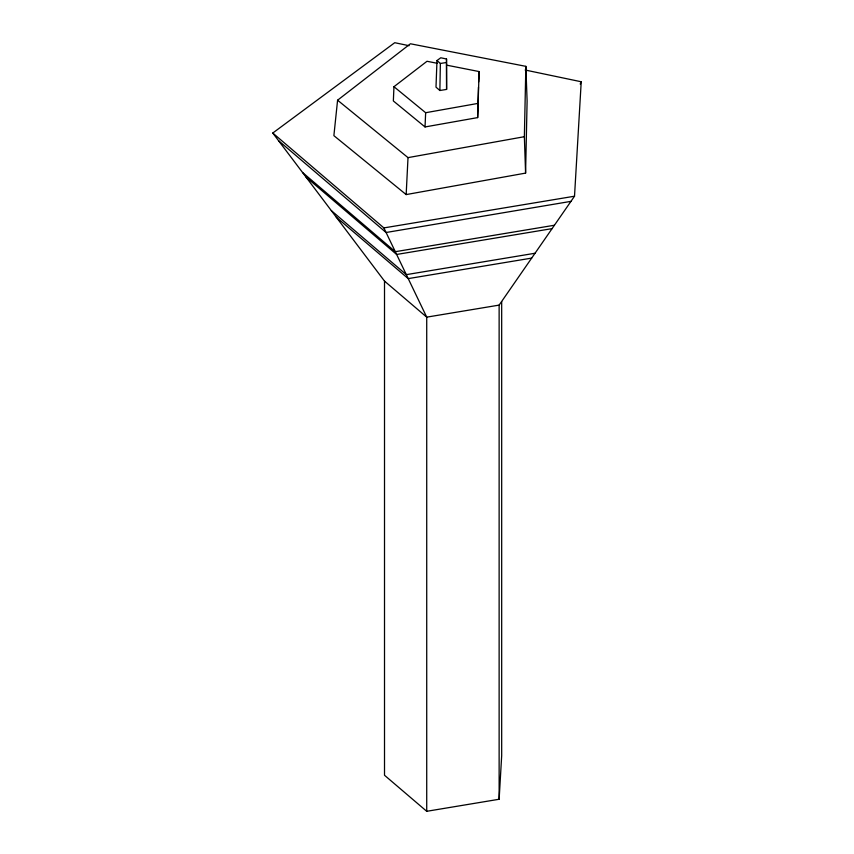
<?xml version="1.0" encoding="UTF-8"?>
<svg xmlns="http://www.w3.org/2000/svg" width="854" height="854" viewBox="0 0 854 854"><rect width="100%" height="100%" fill="white"/><g stroke="black" fill="none" stroke-linecap="round" stroke-linejoin="round"><path stroke-width="1.28" d="M439.874 90.503L440.376 63.474L436.981 60.538L440.771 57.773L446.514 58.99L446.589 89.414L439.874 90.503L435.999 87.161L436.981 60.538M525.584 173.106L524.367 136.704L525.851 66.345L410.422 43.778L337.586 100.196L333.882 135.647L406.162 194.584L525.584 173.106L527.11 100.9L525.851 66.345M437.429 63.335L427.011 61.274L393.961 86.713L393.352 100.953L425.036 126.947L477.664 117.596L478.464 87.129M477.664 117.596L479.115 71.565L446.546 65.139M425.036 126.947L425.644 112.717L393.961 86.713M478.667 81.92L479.115 71.565M406.162 194.584L408.009 157.627L337.586 100.196M409.087 45.7L394.74 42.7L272.778 133.032L384.513 281.105L384.513 775.261L426.722 811.3L499.131 799.259L501.682 755.779L501.682 301.59M499.131 799.259L499.131 305.113L574.518 196.217L581.222 81.76L525.146 70.017M446.589 89.414L446.514 58.99M580.197 84.066L581.222 81.76M408.009 157.627L524.367 136.704M425.644 112.717L478.272 103.355M570.952 201.363L386.083 232.501L278.521 140.643M272.778 133.032L383.884 227.911L574.518 196.217M554.427 225.242L395.295 251.695L302.551 172.487M552.079 228.626L396.63 254.46L306.031 177.088M535.031 253.254L406.323 274.646L331.309 210.586M531.679 258.1L408.223 278.617L336.273 217.172M499.131 305.113L426.722 317.144L384.513 281.105M440.376 63.474L446.268 62.523M383.884 227.911L426.722 317.144L426.722 811.3"/></g></svg>
